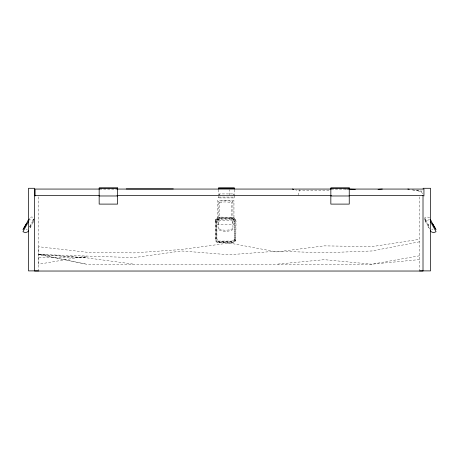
<?xml version="1.0" encoding="UTF-8"?>
<svg xmlns="http://www.w3.org/2000/svg" width="459" height="459" viewBox="0 0 459 459"><rect width="100%" height="100%" fill="white"/><g stroke="black" fill="none" stroke-linecap="round" stroke-linejoin="round"><path stroke-width="0.34" stroke-dasharray="2.29 1.72" d="M215.587 238.806L215.587 221.146M216.459 221.146L216.459 238.703L217.153 240.872L218.926 241.572L231.938 241.572L234.004 240.877L234.71 239.11L234.71 221.45M229.678 195.287L229.678 189.756M216.602 220.159L216.596 239.896M234.71 239.007L234.004 240.768L231.938 241.463L218.926 241.463L217.153 240.763M215.587 221.255L215.816 219.758L216.533 218.754L219.23 217.813L232.243 217.813L233.637 218.042L235.364 220.068M235.582 239.007L235.352 240.499L233.43 242.22L218.926 242.444L217.532 242.214L216.528 241.497L215.805 240.298L215.587 238.703M298.287 195.287L299.434 189.756M29.055 220.544L29.336 217.801L31.82 216.941L33.679 217.589M218.949 194.949L219.396 193.922L233.488 193.922L234.383 195.976L234.383 197.921L218.501 197.921L218.863 196.802M218.318 223.401L219.706 219.981L219.706 202.758L218.318 201.478L218.318 229.666A12.45 8.721 0 0 0 232.92 229.666L232.92 201.478A35.154 35.154 0 0 0 218.318 201.478M29.646 226.677L33.817 219.224M31.206 225.753L29.577 228.628L34.012 220.521M33.008 220.877L34.086 218.696M32.87 222.839L33.725 221.118M29.646 226.666L31.344 223.762M216.602 220.268L217.159 219.379L219.23 218.691L232.243 218.691L234.015 219.391L234.572 220.469M215.816 219.867L217.738 218.145L219.23 217.922L233.637 218.151M235.352 240.396L233.43 242.117L231.938 242.335L218.926 242.335L217.532 242.105L215.805 240.189M219.706 202.758A13.54 8.405 0 0 1 231.531 202.758L232.92 201.478M411.998 189.871L421.557 191.196L422.986 189.917M217.159 219.488L219.23 218.794L232.243 218.794L234.015 219.494M431.707 229.523L432.952 229.03M34.299 219.534L31.82 220.395L29.336 219.534M419.451 241.801L371.876 250.97L324.301 252.783L276.72 251.182L229.144 254.762L181.569 250.97L133.988 257.619L38.837 254.458L86.412 264.195L371.876 264.195L419.451 259.587M419.451 255.806L371.876 264.195L324.301 259.668L276.72 264.195M86.412 256.105L38.837 264.195L38.837 246.753L86.412 252.175L133.988 252.898L181.569 249.507L229.144 243.006L276.72 251.905L324.301 245.869L371.876 246.638L419.451 239.334M328.977 190.714L299.578 190.818L295.648 189.865M99.838 188.907L117.573 188.907M331.513 188.907L349.247 188.907M99.534 189.062L116.724 189.062M331.323 189.062L348.582 189.062M218.501 197.06L234.383 197.06M38.837 257.407L86.412 257.792L133.988 264.195M345.392 189.062L348.232 189.142M38.837 254.458L86.412 257.792L38.837 254.516L86.412 264.195M412.721 189.883L421.557 191.196M417.615 190.703L420.834 191.965L422.905 193.578M26.048 229.03L27.293 229.523M234.641 218.765L235.364 219.964L235.582 221.559M425.992 220.877L424.701 217.801L424.701 219.534L427.18 220.395L429.664 219.534L429.664 217.801L427.18 216.941L424.701 217.801L429.354 226.677M427.656 223.762L429.354 226.666M426.13 222.839L424.701 219.534L430.312 230.275M427.794 225.753L429.423 228.628M232.92 223.401L231.531 219.981L231.531 202.758M234.021 196.802L234.383 197.921M234.572 220.366L234.71 221.559M419.428 196.865L419.428 270.156M235.582 221.45L235.582 239.11M234.383 189.756L234.383 195.287M233.488 193.922L233.488 195.121M219.396 193.922L219.396 195.121M218.501 189.756L218.501 195.287M218.501 196.624L218.501 197.921M38.757 196.865L38.757 270.156M232.92 228.582A12.45 8.721 0 0 1 218.318 228.582M232.92 219.981A41.442 41.442 0 0 1 218.318 219.981M215.145 221.198L215.409 240.441L216.212 241.755L217.331 242.553L218.926 242.828C224.021 241.296 232.03 245.731 235.748 240.648L236.024 221.502L235.754 219.815L234.956 218.501L233.838 217.704L232.243 217.434C227.148 218.96 219.138 214.531 215.42 219.609L215.145 221.198M234.268 221.502L234.268 239.059L233.694 240.51L231.938 241.078L218.926 241.078L217.468 240.505L216.895 238.755L216.895 221.198L217.474 219.746L219.23 219.178L232.243 219.178L233.7 219.752L234.268 221.502M233.952 200.709L217.262 200.709L217.262 224.451L233.952 224.451L233.952 200.709"/><path stroke-width="0.69" d="M22.95 229.77L28.584 219.775M28.045 220.877L28.584 219.786M28.768 221.118L22.95 231.732L25.429 232.719L27.913 231.732L28.389 230.825M23.432 228.903L26.381 223.762M378.055 189.36L382.318 189.062M99.167 188.156L117.573 188.156M218.501 188.156L234.383 188.156M330.841 188.156L349.247 188.156M423.009 188.288L430.519 188.288L430.519 270.902L419.428 270.867M126.248 188.919L173.301 188.919M99.614 189.062L35.085 189.062L35.085 195.976M117.056 189.062L331.323 189.062M348.748 189.062L423.938 189.062L423.938 195.976M34.568 195.654L99.069 195.654M116.988 195.654L331.272 195.654M349.19 195.654L423.009 195.654M99.167 195.976L117.573 195.976M330.841 195.976L349.247 195.976M38.757 270.867L28.504 270.902L28.504 188.288L34.568 188.288L34.568 271.034L423.009 271.034L423.009 195.414M348.943 189.165L355.335 189.343M407.833 189.062L409.233 189.297M292.372 189.062L293.68 189.383M430.416 219.786L436.05 229.77M432.619 223.762L435.568 228.903M430.611 230.825L431.087 231.732L433.571 232.719L436.05 231.732L430.232 221.118M430.416 219.775L430.955 220.877M234.383 189.062L234.383 187.966L218.501 187.966L218.501 189.062M117.573 187.966L99.167 187.966L99.167 204.106L117.573 204.106L117.573 187.966M349.247 187.966L330.841 187.966L330.841 204.106L349.247 204.106L349.247 187.966"/></g></svg>
